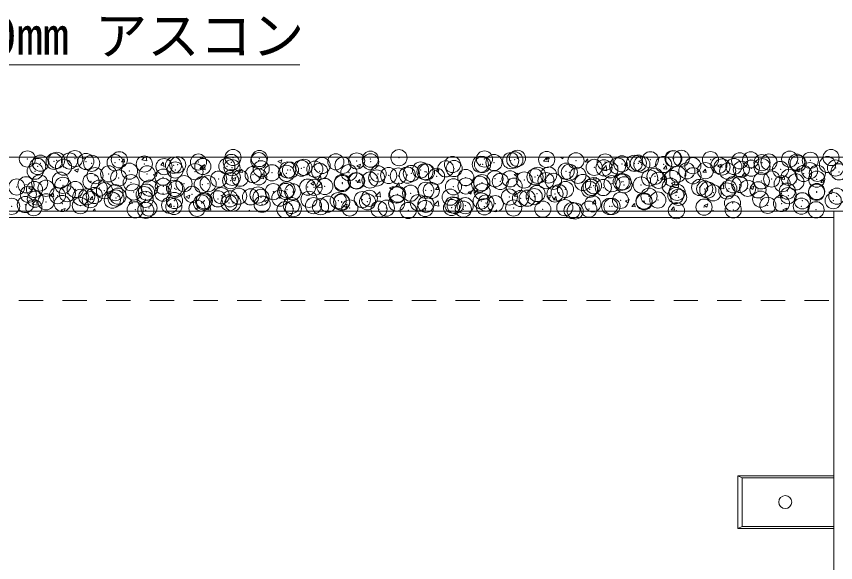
# Model space of a CAD drawing. Units: millimetres at full size; details may follow other scales. Extents: x 30799 to 61844, y 11231 to 18656.
# Drawn here: x 34452 to 35212, y 14345 to 14851 of the extents above; entities that cross this region are included whole.
import ezdxf
from ezdxf.enums import TextEntityAlignment as Align

# ---------------------------------------------------------------- set-up
doc = ezdxf.new("R2010")
doc.units = ezdxf.units.MM
doc.header["$LTSCALE"] = 30
doc.header["$PDMODE"] = 32
doc.header["$PDSIZE"] = 15
doc.linetypes.add('USER1', pattern=[1.35, 0.75, -0.6])
for name, color, linetype, lineweight in [('0_2', 7, 'Continuous', 13), ('引出線', 4, 'Continuous', 9), ('本体', 2, 'Continuous', 20), ('ｲﾝｻｰﾄ', 3, 'USER1', 5), ('ﾊｯﾁﾝｸﾞ', 7, 'Continuous', 5)]:
    doc.layers.add(name, color=color, linetype=linetype, lineweight=lineweight)
doc.styles.add('ＭＳ ゴシック', font='')
doc.styles.get('ＭＳ ゴシック').set_extended_font_data('MS Gothic')

msp = doc.modelspace()

# ---------------------------------------------------------------- linework, layer by layer
at = {"layer": '0_2', "lineweight": 20}
for p, q in [((33205.54, 14720.67), (35380.05, 14720.67)), ((35210.05, 14670.67), (35380.05, 14670.67))]:
    msp.add_line(p, q, dxfattribs=at)
at = {"layer": '引出線'}
msp.add_lwpolyline([(34292.79, 14720.67), (34378.48, 14806.36), (34714.71, 14806.36)], dxfattribs=at)
at = {"layer": '本体'}
for p, q in [((33212.05, 14670.67), (35210.05, 14670.67)), ((35210.05, 14670.67), (35210.05, 14132.67))]:
    msp.add_line(p, q, dxfattribs=at)
at = {"layer": '本体', "color": 4, "lineweight": 5}
for p, q in [((35210.05, 14664.67), (34211.05, 14664.67)), ((35210.05, 14425.17), (35121.05, 14425.17)), ((35121.05, 14425.17), (35121.05, 14376.17)), ((35125.05, 14423.17), (35121.05, 14425.17)), ((35210.05, 14423.17), (35125.05, 14423.17)), ((35125.05, 14423.17), (35125.05, 14378.17)), ((35125.05, 14378.17), (35121.05, 14376.17)), ((35121.05, 14376.17), (35210.05, 14376.17)), ((35125.05, 14378.17), (35210.05, 14378.17))]:
    msp.add_line(p, q, dxfattribs=at)
at = {"layer": '本体', "color": 7, "linetype": 'USER1', "lineweight": 9}
msp.add_line((34211.05, 14587.67), (35210.05, 14587.67), dxfattribs=at)
at = {"layer": 'ｲﾝｻｰﾄ', "linetype": 'Continuous'}
msp.add_circle((35165.05, 14400.67), 6, dxfattribs=at)
at = {"layer": 'ﾊｯﾁﾝｸﾞ'}
for p, q in [((34512.71, 14719.52), (34513.67, 14720.67)), ((34512.71, 14719.52), (34515.74, 14719.26)), ((34515.71, 14719.25), (34515.45, 14720.67)), ((34549.14, 14716.34), (34551.59, 14719.26)), ((34549.14, 14716.34), (34552.18, 14716.07)), ((34552.15, 14716.06), (34551.56, 14719.25)), ((34568.06, 14718.11), (34572.58, 14717.41)), ((34568.07, 14718.1), (34570.54, 14720.67)), ((34572.58, 14717.4), (34572.2, 14720.67)), ((34621.65, 14720.67), (34623.93, 14719.13)), ((34623.93, 14719.13), (34624.45, 14720.67)), ((34694.41, 14716.77), (34696.94, 14715.06)), ((34694.42, 14716.79), (34697.98, 14718.16)), ((34696.94, 14715.06), (34697.97, 14718.13)), ((34940.84, 14717.13), (34944.24, 14720.67)), ((34940.84, 14717.14), (34945.35, 14716.44)), ((34942.9, 14719.48), (34943.9, 14720.67)), ((34942.9, 14719.48), (34945.94, 14719.22)), ((34945.35, 14716.43), (34944.86, 14720.67)), ((34945.9, 14719.21), (34945.63, 14720.67)), ((34956.52, 14720.67), (34958.64, 14719.24)), ((34958.64, 14719.24), (34959.12, 14720.67)), ((34979.34, 14716.29), (34981.79, 14719.21)), ((34979.34, 14716.29), (34982.38, 14716.03)), ((34982.34, 14716.02), (34981.75, 14719.21)), ((35029.12, 14716.88), (35031.65, 14715.17)), ((35029.13, 14716.9), (35032.69, 14718.27)), ((35031.65, 14715.17), (35032.68, 14718.24)), ((34505.72, 14708.52), (34508.24, 14706.82)), ((34505.73, 14708.54), (34509.28, 14709.91)), ((34508.24, 14706.82), (34509.27, 14709.89)), ((34585.58, 14713.15), (34588.03, 14716.07)), ((34585.58, 14713.15), (34588.62, 14712.88)), ((34588.58, 14712.88), (34588, 14716.06)), ((34622.02, 14709.96), (34624.47, 14712.88)), ((34622.02, 14709.96), (34625.05, 14709.69)), ((34622.28, 14709.69), (34626.24, 14713.81)), ((34622.28, 14709.7), (34626.8, 14709)), ((34625.02, 14709.69), (34624.43, 14712.87)), ((34626.79, 14708.99), (34626.23, 14713.81)), ((34658.46, 14706.77), (34660.9, 14709.69)), ((34661.46, 14706.5), (34660.87, 14709.68)), ((34767.42, 14712.7), (34769.95, 14711)), ((34767.43, 14712.72), (34770.99, 14714.09)), ((34769.95, 14710.99), (34770.98, 14714.06)), ((34840.42, 14708.63), (34842.95, 14706.93)), ((34840.44, 14708.65), (34843.99, 14710.02)), ((34842.95, 14706.93), (34843.98, 14710)), ((34995.05, 14708.73), (34999.57, 14708.03)), ((34995.06, 14708.72), (34999.01, 14712.85)), ((34999.57, 14708.02), (34999.01, 14712.85)), ((35015.78, 14713.11), (35018.22, 14716.03)), ((35015.78, 14713.11), (35018.81, 14712.84)), ((35018.78, 14712.83), (35018.19, 14716.02)), ((35052.21, 14709.92), (35054.66, 14712.84)), ((35052.21, 14709.92), (35055.25, 14709.65)), ((35055.21, 14709.65), (35054.63, 14712.83)), ((35088.65, 14706.73), (35091.1, 14709.65)), ((35091.65, 14706.46), (35091.06, 14709.64)), ((35102.13, 14712.81), (35104.65, 14711.11)), ((35102.14, 14712.83), (35105.69, 14714.2)), ((35104.65, 14711.11), (35105.68, 14714.18)), ((35175.13, 14708.74), (35177.66, 14707.04)), ((35175.14, 14708.76), (35178.7, 14710.13)), ((35177.66, 14707.04), (35178.69, 14710.11)), ((34578.72, 14704.45), (34581.25, 14702.75)), ((34578.73, 14704.47), (34582.29, 14705.84)), ((34581.25, 14702.75), (34582.28, 14705.82)), ((34651.74, 14700.41), (34655.3, 14701.77)), ((34654.26, 14698.68), (34655.29, 14701.75)), ((34658.46, 14706.77), (34661.49, 14706.51)), ((34676.49, 14701.29), (34681.01, 14700.59)), ((34676.5, 14701.28), (34680.45, 14705.4)), ((34681.01, 14700.58), (34680.45, 14705.4)), ((34694.89, 14703.59), (34697.34, 14706.5)), ((34694.89, 14703.58), (34697.93, 14703.32)), ((34697.89, 14703.31), (34697.31, 14706.5)), ((34731.33, 14700.4), (34733.78, 14703.32)), ((34734.33, 14700.12), (34733.74, 14703.31)), ((34913.43, 14704.56), (34915.96, 14702.86)), ((34913.44, 14704.59), (34917, 14705.95)), ((34915.96, 14702.86), (34916.99, 14705.93)), ((34986.45, 14700.52), (34990, 14701.88)), ((34988.96, 14698.79), (34989.99, 14701.86)), ((35049.27, 14700.31), (35053.23, 14704.44)), ((35053.78, 14699.61), (35053.22, 14704.44)), ((35088.65, 14706.73), (35091.69, 14706.46)), ((35125.09, 14703.54), (35127.54, 14706.46)), ((35125.09, 14703.54), (35128.12, 14703.28)), ((35128.09, 14703.27), (35127.5, 14706.45)), ((35161.52, 14700.36), (35163.97, 14703.27)), ((35164.52, 14700.08), (35163.94, 14703.27)), ((34463.04, 14692.16), (34466.6, 14693.52)), ((34465.56, 14690.43), (34466.59, 14693.5)), ((34651.73, 14700.38), (34654.26, 14698.68)), ((34724.74, 14696.31), (34727.26, 14694.61)), ((34724.75, 14696.34), (34728.3, 14697.7)), ((34727.26, 14694.61), (34728.29, 14697.68)), ((34730.71, 14692.87), (34734.67, 14697)), ((34731.33, 14700.4), (34734.37, 14700.13)), ((34735.22, 14692.17), (34734.66, 14696.99)), ((34767.77, 14697.21), (34770.22, 14700.13)), ((34767.77, 14697.21), (34770.8, 14696.94)), ((34770.77, 14696.94), (34770.18, 14700.12)), ((34797.75, 14692.27), (34801.31, 14693.63)), ((34800.27, 14690.54), (34801.3, 14693.61)), ((34804.2, 14694.02), (34806.65, 14696.94)), ((34804.2, 14694.02), (34807.24, 14693.76)), ((34807.2, 14693.75), (34806.62, 14696.93)), ((34840.64, 14690.83), (34843.09, 14693.75)), ((34843.64, 14690.56), (34843.05, 14693.75)), ((34986.44, 14700.49), (34988.96, 14698.79)), ((35049.27, 14700.32), (35053.79, 14699.62)), ((35059.44, 14696.43), (35061.97, 14694.72)), ((35059.45, 14696.45), (35063.01, 14697.81)), ((35061.97, 14694.72), (35063, 14697.79)), ((35103.49, 14691.91), (35107.45, 14696.03)), ((35108, 14691.2), (35107.44, 14696.03)), ((35132.46, 14692.38), (35136.02, 14693.75)), ((35134.98, 14690.65), (35136.01, 14693.72)), ((35161.52, 14700.35), (35164.56, 14700.09)), ((35197.96, 14697.17), (35200.41, 14700.09)), ((35197.96, 14697.17), (35201, 14696.9)), ((35200.96, 14696.89), (35200.37, 14700.08)), ((34463.03, 14692.14), (34465.56, 14690.43)), ((34483.32, 14684.5), (34485.77, 14687.42)), ((34486.32, 14684.23), (34485.73, 14687.41)), ((34536.04, 14688.07), (34538.57, 14686.36)), ((34536.05, 14688.09), (34539.61, 14689.46)), ((34538.57, 14686.36), (34539.6, 14689.43)), ((34730.71, 14692.88), (34735.23, 14692.18)), ((34784.93, 14684.46), (34788.89, 14688.59)), ((34789.44, 14683.76), (34788.88, 14688.59)), ((34797.74, 14692.25), (34800.27, 14690.54)), ((34840.64, 14690.83), (34843.68, 14690.57)), ((34870.75, 14688.18), (34873.27, 14686.47)), ((34870.76, 14688.2), (34874.31, 14689.57)), ((34873.28, 14686.47), (34874.31, 14689.54)), ((34877.08, 14687.65), (34879.53, 14690.57)), ((34877.08, 14687.65), (34880.11, 14687.38)), ((34880.08, 14687.37), (34879.49, 14690.56)), ((34913.51, 14684.46), (34915.96, 14687.38)), ((34916.52, 14684.19), (34915.93, 14687.37)), ((35103.48, 14691.92), (35108, 14691.22)), ((35132.45, 14692.36), (35134.98, 14690.65)), ((35157.7, 14683.5), (35161.66, 14687.62)), ((35162.22, 14682.8), (35161.65, 14687.62)), ((35205.46, 14688.29), (35207.98, 14686.58)), ((35205.47, 14688.31), (35209.02, 14689.68)), ((35207.98, 14686.58), (35209.01, 14689.65)), ((34466.37, 14677.02), (34470.33, 14681.14)), ((34470.88, 14676.32), (34470.32, 14681.14)), ((34483.32, 14684.5), (34486.36, 14684.23)), ((34519.76, 14681.31), (34522.21, 14684.23)), ((34519.76, 14681.31), (34522.79, 14681.05)), ((34522.76, 14681.04), (34522.17, 14684.22)), ((34556.19, 14678.13), (34558.64, 14681.04)), ((34556.19, 14678.12), (34559.23, 14677.86)), ((34559.2, 14677.85), (34558.61, 14681.04)), ((34609.05, 14684), (34611.57, 14682.29)), ((34609.06, 14684.02), (34612.61, 14685.39)), ((34611.57, 14682.29), (34612.6, 14685.36)), ((34682.05, 14679.93), (34684.58, 14678.23)), ((34682.06, 14679.95), (34685.62, 14681.32)), ((34684.58, 14678.23), (34685.61, 14681.3)), ((34784.92, 14684.47), (34789.44, 14683.77)), ((34839.15, 14676.05), (34843.1, 14680.18)), ((34843.66, 14675.35), (34843.1, 14680.18)), ((34913.51, 14684.46), (34916.55, 14684.19)), ((34943.75, 14684.11), (34946.28, 14682.41)), ((34943.76, 14684.13), (34947.32, 14685.5)), ((34946.28, 14682.4), (34947.31, 14685.47)), ((34949.95, 14681.27), (34952.4, 14684.19)), ((34949.95, 14681.27), (34952.99, 14681)), ((34952.95, 14681), (34952.36, 14684.18)), ((34986.39, 14678.08), (34988.84, 14681)), ((34989.39, 14677.81), (34988.8, 14680.99)), ((35016.76, 14680.04), (35019.29, 14678.34)), ((35016.77, 14680.06), (35020.33, 14681.43)), ((35019.29, 14678.34), (35020.32, 14681.41)), ((35157.7, 14683.51), (35162.22, 14682.81)), ((34466.36, 14677.03), (34470.88, 14676.33)), ((34493.36, 14671.68), (34494.85, 14670.67)), ((34493.37, 14671.71), (34496.92, 14673.07)), ((34496.12, 14670.67), (34496.91, 14673.05)), ((34522.56, 14670.67), (34524.54, 14672.74)), ((34524.78, 14670.67), (34524.54, 14672.73)), ((34592.63, 14674.94), (34595.08, 14677.86)), ((34592.63, 14674.94), (34595.67, 14674.67)), ((34595.63, 14674.66), (34595.04, 14677.85)), ((34629.07, 14671.75), (34631.52, 14674.67)), ((34629.07, 14671.75), (34632.1, 14671.48)), ((34632.07, 14671.48), (34631.48, 14674.66)), ((34667.28, 14670.67), (34667.95, 14671.48)), ((34668.07, 14670.67), (34667.92, 14671.47)), ((34755.06, 14675.86), (34757.59, 14674.16)), ((34755.07, 14675.88), (34758.63, 14677.25)), ((34757.59, 14674.16), (34758.62, 14677.23)), ((34828.06, 14671.79), (34829.73, 14670.67)), ((34828.07, 14671.82), (34831.63, 14673.18)), ((34830.79, 14670.67), (34831.62, 14673.16)), ((34839.14, 14676.06), (34843.66, 14675.36)), ((34896.27, 14670.67), (34897.32, 14671.77)), ((34897.44, 14670.67), (34897.31, 14671.77)), ((34986.39, 14678.08), (34989.42, 14677.82)), ((35022.82, 14674.9), (35025.27, 14677.81)), ((35022.82, 14674.89), (35025.86, 14674.63)), ((35025.83, 14674.62), (35025.24, 14677.81)), ((35059.26, 14671.71), (35061.71, 14674.63)), ((35059.26, 14671.71), (35062.3, 14671.44)), ((35062.26, 14671.43), (35061.67, 14674.62)), ((35089.77, 14675.97), (35092.29, 14674.27)), ((35089.78, 14676), (35093.33, 14677.36)), ((35092.29, 14674.27), (35093.32, 14677.34)), ((35097.51, 14670.67), (35098.15, 14671.44)), ((35098.25, 14670.67), (35098.11, 14671.43)), ((35162.77, 14671.9), (35164.6, 14670.67)), ((35162.78, 14671.93), (35166.34, 14673.29)), ((35165.46, 14670.67), (35166.33, 14673.27))]:
    msp.add_line(p, q, dxfattribs=at)
for p in [(34461.91, 14718.99), (34486.69, 14716.81), (34489.03, 14717.84), (34500.99, 14717.21), (34505.93, 14719.35), (34516.15, 14716.7), (34547.2, 14718.31), (34652.73, 14720.4), (34676.64, 14717.41), (34677.17, 14719.42), (34748.07, 14716.43), (34767.44, 14717.22), (34780.16, 14718.9), (34780.34, 14716.4), (34806.73, 14720.21), (34885.97, 14718.99), (34910.32, 14717.52), (34914.11, 14718.25), (34916.62, 14719.65), (34943.74, 14718.51), (34970.86, 14717.36), (34997.98, 14716.22), (35039.87, 14718.3), (35060.91, 14719.3), (35061.63, 14719.2), (35068.62, 14719.6), (35095.74, 14718.46), (35122.86, 14717.31), (35133.06, 14718.21), (35169.12, 14718.86), (35188.34, 14717.8), (35207.58, 14720.34), (34471.36, 14712.13), (34473.97, 14715.14), (34495.45, 14711.48), (34521.54, 14715.06), (34543.27, 14715.55), (34570.39, 14714.41), (34588.69, 14711.97), (34597.5, 14713.26), (34599.05, 14708.79), (34601.4, 14713.64), (34620.64, 14716.17), (34624.62, 14712.11), (34624.71, 14712.04), (34647.02, 14712.33), (34651.09, 14715.85), (34651.74, 14710.97), (34678.86, 14709.82), (34703.4, 14708.79), (34705.98, 14708.68), (34716.12, 14710.47), (34718.44, 14711.35), (34728.6, 14709.57), (34735.36, 14713), (34754.68, 14713.15), (34826.72, 14708.82), (34850.07, 14709.82), (34856.35, 14713.91), (34857.85, 14710.13), (34882.16, 14714.05), (34884.24, 14713.94), (34894.87, 14715.72), (34987.83, 14711.24), (34996.87, 14710.87), (35002.38, 14709.03), (35009.59, 14712.55), (35013.49, 14714.49), (35025.09, 14715.07), (35028.83, 14715.08), (35032.01, 14714.11), (35052.21, 14713.93), (35079.33, 14712.78), (35103.43, 14713.13), (35106.45, 14711.63), (35117.38, 14712.03), (35124.3, 14709.37), (35133.57, 14710.49), (35143.46, 14715.61), (35143.54, 14711.91), (35149.97, 14716.17), (35160.68, 14709.34), (35175.63, 14716.13), (35177.09, 14715.02), (35204.21, 14713.88), (35211.71, 14710.61), (34469.07, 14707.67), (34524.65, 14703.53), (34537.36, 14705.21), (34546.58, 14701.4), (34556.6, 14707.74), (34572.96, 14705.21), (34587.77, 14702.16), (34617.39, 14707.24), (34652.08, 14702.03), (34659.19, 14701.18), (34671.32, 14704.57), (34676.56, 14702.51), (34688.82, 14706.26), (34702.21, 14705.76), (34733.09, 14707.53), (34760.21, 14706.38), (34786.03, 14701.39), (34787.33, 14705.24), (34797.1, 14703.74), (34806.11, 14703.3), (34814.45, 14704.09), (34818.12, 14705.62), (34830.83, 14707.29), (34832.19, 14706.88), (34841.57, 14702.95), (34868.69, 14701.8), (34932.83, 14702.44), (34935.36, 14703.86), (34945.55, 14704.12), (34961.74, 14707.67), (34964.79, 14706.65), (34972.75, 14703.94), (35039.25, 14701.39), (35044.18, 14702.96), (35065.34, 14704.97), (35073.8, 14708.04), (35079.5, 14703.48), (35091, 14708.22), (35111.59, 14707.7), (35168.5, 14701.95), (35182.08, 14705.52), (35187.8, 14708.2), (35194.89, 14705.76), (35214.92, 14707.05), (34460.61, 14695.1), (34473.32, 14696.78), (34492.56, 14699.31), (34494.84, 14694.57), (34520.92, 14698.15), (34558.14, 14697.07), (34588.04, 14693.6), (34607.28, 14696.14), (34624.09, 14695.13), (34629.57, 14696.09), (34639.36, 14700.36), (34650.47, 14698.94), (34737.84, 14693.57), (34754.06, 14696.24), (34754.08, 14697.19), (34766.79, 14698.86), (34767.47, 14698.65), (34779.72, 14699.49), (34868.79, 14694.01), (34881.51, 14695.69), (34883.62, 14697.03), (34895.8, 14700.66), (34900.75, 14698.22), (34909.7, 14700.6), (34913.5, 14693.77), (34922.92, 14699.51), (34943.13, 14698.85), (34950.04, 14698.36), (34977.16, 14697.22), (34987.21, 14694.33), (35004.28, 14696.07), (35012.87, 14697.58), (35014.55, 14697.87), (35015.46, 14695.04), (35031.39, 14694.93), (35047.55, 14699.27), (35058.51, 14693.78), (35060.26, 14700.94), (35116.76, 14695.12), (35122.83, 14695.35), (35142.85, 14698.7), (35152.46, 14700.43), (35162.26, 14696.09), (35174.98, 14697.77), (35194.22, 14700.3), (34452.02, 14693.03), (34462.73, 14686.21), (34468.45, 14690.76), (34479.14, 14691.88), (34498.89, 14686.9), (34506.26, 14690.74), (34528.52, 14691.99), (34533.38, 14689.59), (34543.24, 14687.71), (34560.49, 14688.45), (34570.31, 14685.92), (34572.35, 14688.3), (34575.32, 14691.93), (34587.61, 14687.3), (34598.43, 14691.87), (34599.94, 14691), (34614.73, 14686.16), (34690.04, 14688.75), (34701.6, 14688.85), (34702.75, 14690.43), (34708.22, 14688.48), (34721.99, 14692.96), (34727.98, 14692.66), (34805.49, 14686.39), (34817.47, 14687.25), (34831.57, 14689.97), (34836.71, 14689.79), (34857.23, 14693.22), (34883.88, 14688.68), (34934.74, 14686.95), (34951.42, 14686.61), (34955.3, 14687.7), (34961.13, 14690.75), (34983.51, 14690.84), (34984.93, 14692.79), (34996.22, 14692.51), (35064.72, 14688.06), (35085.63, 14692.64), (35090.38, 14691.31), (35093.2, 14690.26), (35098.22, 14687.66), (35110.94, 14689.34), (35112.75, 14691.49), (35130.18, 14691.87), (35139.87, 14690.34), (35166.98, 14689.2), (35194.1, 14688.05), (35194.27, 14688.85), (34469.26, 14681.82), (34479.2, 14679.27), (34489.85, 14685.06), (34511.28, 14683.5), (34516.97, 14683.91), (34520.3, 14681.24), (34524, 14685.17), (34540.69, 14680.83), (34544.09, 14682.77), (34545.96, 14684.49), (34571.2, 14681.62), (34598.32, 14680.48), (34623.47, 14678.22), (34625.44, 14679.33), (34626, 14680.32), (34638.71, 14682), (34641.85, 14685.01), (34648.97, 14678.31), (34649.85, 14682.02), (34657.95, 14684.53), (34668.97, 14683.86), (34675.94, 14685.6), (34678.59, 14683.4), (34696.08, 14682.72), (34723.2, 14681.57), (34750.32, 14680.43), (34753.43, 14678.82), (34753.45, 14679.33), (34772.67, 14681.36), (34777.44, 14679.28), (34779.11, 14682.58), (34804.75, 14685.58), (34824.62, 14678.51), (34854.25, 14683.6), (34883, 14680.12), (34909.08, 14683.69), (34919.47, 14682.41), (34925.67, 14682.62), (34932.19, 14684.08), (35012.25, 14680.67), (35033.95, 14680.09), (35034.18, 14679.23), (35038.64, 14684.48), (35046.9, 14680.91), (35063.58, 14685.18), (35066.14, 14683.44), (35142.23, 14681.78), (35167.89, 14685.04), (35180.86, 14680.27), (35209.61, 14680.29), (35212.94, 14684.49), (34447.24, 14675.07), (34459.96, 14676.74), (34467.83, 14673.85), (34494.22, 14677.66), (34511.06, 14675.75), (34561.96, 14671.89), (34571.73, 14671.39), (34574.68, 14673.57), (34593.91, 14676.1), (34597.81, 14674.96), (34619.34, 14673.23), (34652.56, 14678.19), (34679.68, 14677.04), (34700.98, 14671.94), (34706.8, 14675.89), (34708.63, 14672.93), (34727.36, 14675.75), (34733.91, 14674.75), (34740.71, 14677.15), (34761.03, 14673.6), (34788.15, 14672.46), (34795, 14673.43), (34804.56, 14678.13), (34815.27, 14671.31), (34830.96, 14673.06), (34831.67, 14676.99), (34855.43, 14673.98), (34856.62, 14676.31), (34858.79, 14675.84), (34866.42, 14672.44), (34868.15, 14675.65), (34885.91, 14674.7), (34887.39, 14678.18), (34896.05, 14677.53), (34913.03, 14673.55), (34940.15, 14672.41), (34960.51, 14673.84), (34967.27, 14671.26), (34970.14, 14670.8), (34982.86, 14672.48), (34986.59, 14677.42), (35002.1, 14675.01), (35004.33, 14675.01), (35064.1, 14671.15), (35089.76, 14674.4), (35116.15, 14678.21), (35116.82, 14671.83), (35148.9, 14676.06), (35161.62, 14677.73), (35179.98, 14675.21), (35193.65, 14671.93)]:
    msp.add_point(p, dxfattribs=at)

# ---------------------------------------------------------------- texts
at = {"layer": '引出線', "style": 'ＭＳ ゴシック'}
msp.add_text('50mm アスコン', height=35.6, dxfattribs=at).set_placement((34403.48, 14851.36), align=Align.TOP_LEFT)

doc.saveas('drawing.dxf')
